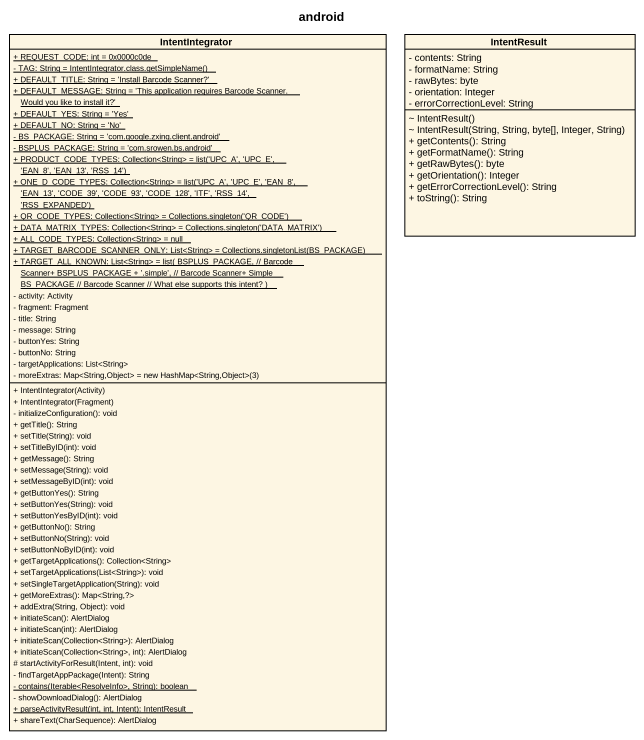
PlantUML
@startuml
title android
hide circle
hide empty members
skinparam classAttributeIconSize 0
class IntentIntegrator {
  {static} + REQUEST_CODE: int = 0x0000c0de
  {static} {field} - TAG: String = IntentIntegrator.class.getSimpleName()
  {static} + DEFAULT_TITLE: String = 'Install Barcode Scanner?'
  {static} + DEFAULT_MESSAGE: String = 'This application requires Barcode Scanner. Would you like to install it?'
  {static} + DEFAULT_YES: String = 'Yes'
  {static} + DEFAULT_NO: String = 'No'
  {static} - BS_PACKAGE: String = 'com.google.zxing.client.android'
  {static} - BSPLUS_PACKAGE: String = 'com.srowen.bs.android'
  {static} {field} + PRODUCT_CODE_TYPES: Collection<String> = list('UPC_A', 'UPC_E', 'EAN_8', 'EAN_13', 'RSS_14')
  {static} {field} + ONE_D_CODE_TYPES: Collection<String> = list('UPC_A', 'UPC_E', 'EAN_8', 'EAN_13', 'CODE_39', 'CODE_93', 'CODE_128', 'ITF', 'RSS_14', 'RSS_EXPANDED')
  {static} {field} + QR_CODE_TYPES: Collection<String> = Collections.singleton('QR_CODE')
  {static} {field} + DATA_MATRIX_TYPES: Collection<String> = Collections.singleton('DATA_MATRIX')
  {static} + ALL_CODE_TYPES: Collection<String> = null
  {static} {field} + TARGET_BARCODE_SCANNER_ONLY: List<String> = Collections.singletonList(BS_PACKAGE)
  {static} {field} + TARGET_ALL_KNOWN: List<String> = list( BSPLUS_PACKAGE, ~// Barcode Scanner+ BSPLUS_PACKAGE + '.simple', ~// Barcode Scanner+ Simple BS_PACKAGE ~// Barcode Scanner ~// What else supports this intent? )
  - activity: Activity
  - fragment: Fragment
  - title: String
  - message: String
  - buttonYes: String
  - buttonNo: String
  - targetApplications: List<String>
  {field} - moreExtras: Map<String,Object> = new HashMap<String,Object>(3)
  + IntentIntegrator(Activity)
  + IntentIntegrator(Fragment)
  - initializeConfiguration(): void
  + getTitle(): String
  + setTitle(String): void
  + setTitleByID(int): void
  + getMessage(): String
  + setMessage(String): void
  + setMessageByID(int): void
  + getButtonYes(): String
  + setButtonYes(String): void
  + setButtonYesByID(int): void
  + getButtonNo(): String
  + setButtonNo(String): void
  + setButtonNoByID(int): void
  + getTargetApplications(): Collection<String>
  + setTargetApplications(List<String>): void
  + setSingleTargetApplication(String): void
  + getMoreExtras(): Map<String,?>
  + addExtra(String, Object): void
  + initiateScan(): AlertDialog
  + initiateScan(int): AlertDialog
  + initiateScan(Collection<String>): AlertDialog
  + initiateScan(Collection<String>, int): AlertDialog
  # startActivityForResult(Intent, int): void
  - findTargetAppPackage(Intent): String
  {static} - contains(Iterable<ResolveInfo>, String): boolean
  - showDownloadDialog(): AlertDialog
  {static} + parseActivityResult(int, int, Intent): IntentResult
  + shareText(CharSequence): AlertDialog
}
class IntentResult {
  - contents: String
  - formatName: String
  - rawBytes: byte
  - orientation: Integer
  - errorCorrectionLevel: String
  ~ IntentResult()
  ~ IntentResult(String, String, byte[], Integer, String)
  + getContents(): String
  + getFormatName(): String
  + getRawBytes(): byte
  + getOrientation(): Integer
  + getErrorCorrectionLevel(): String
  + toString(): String
}
@enduml
